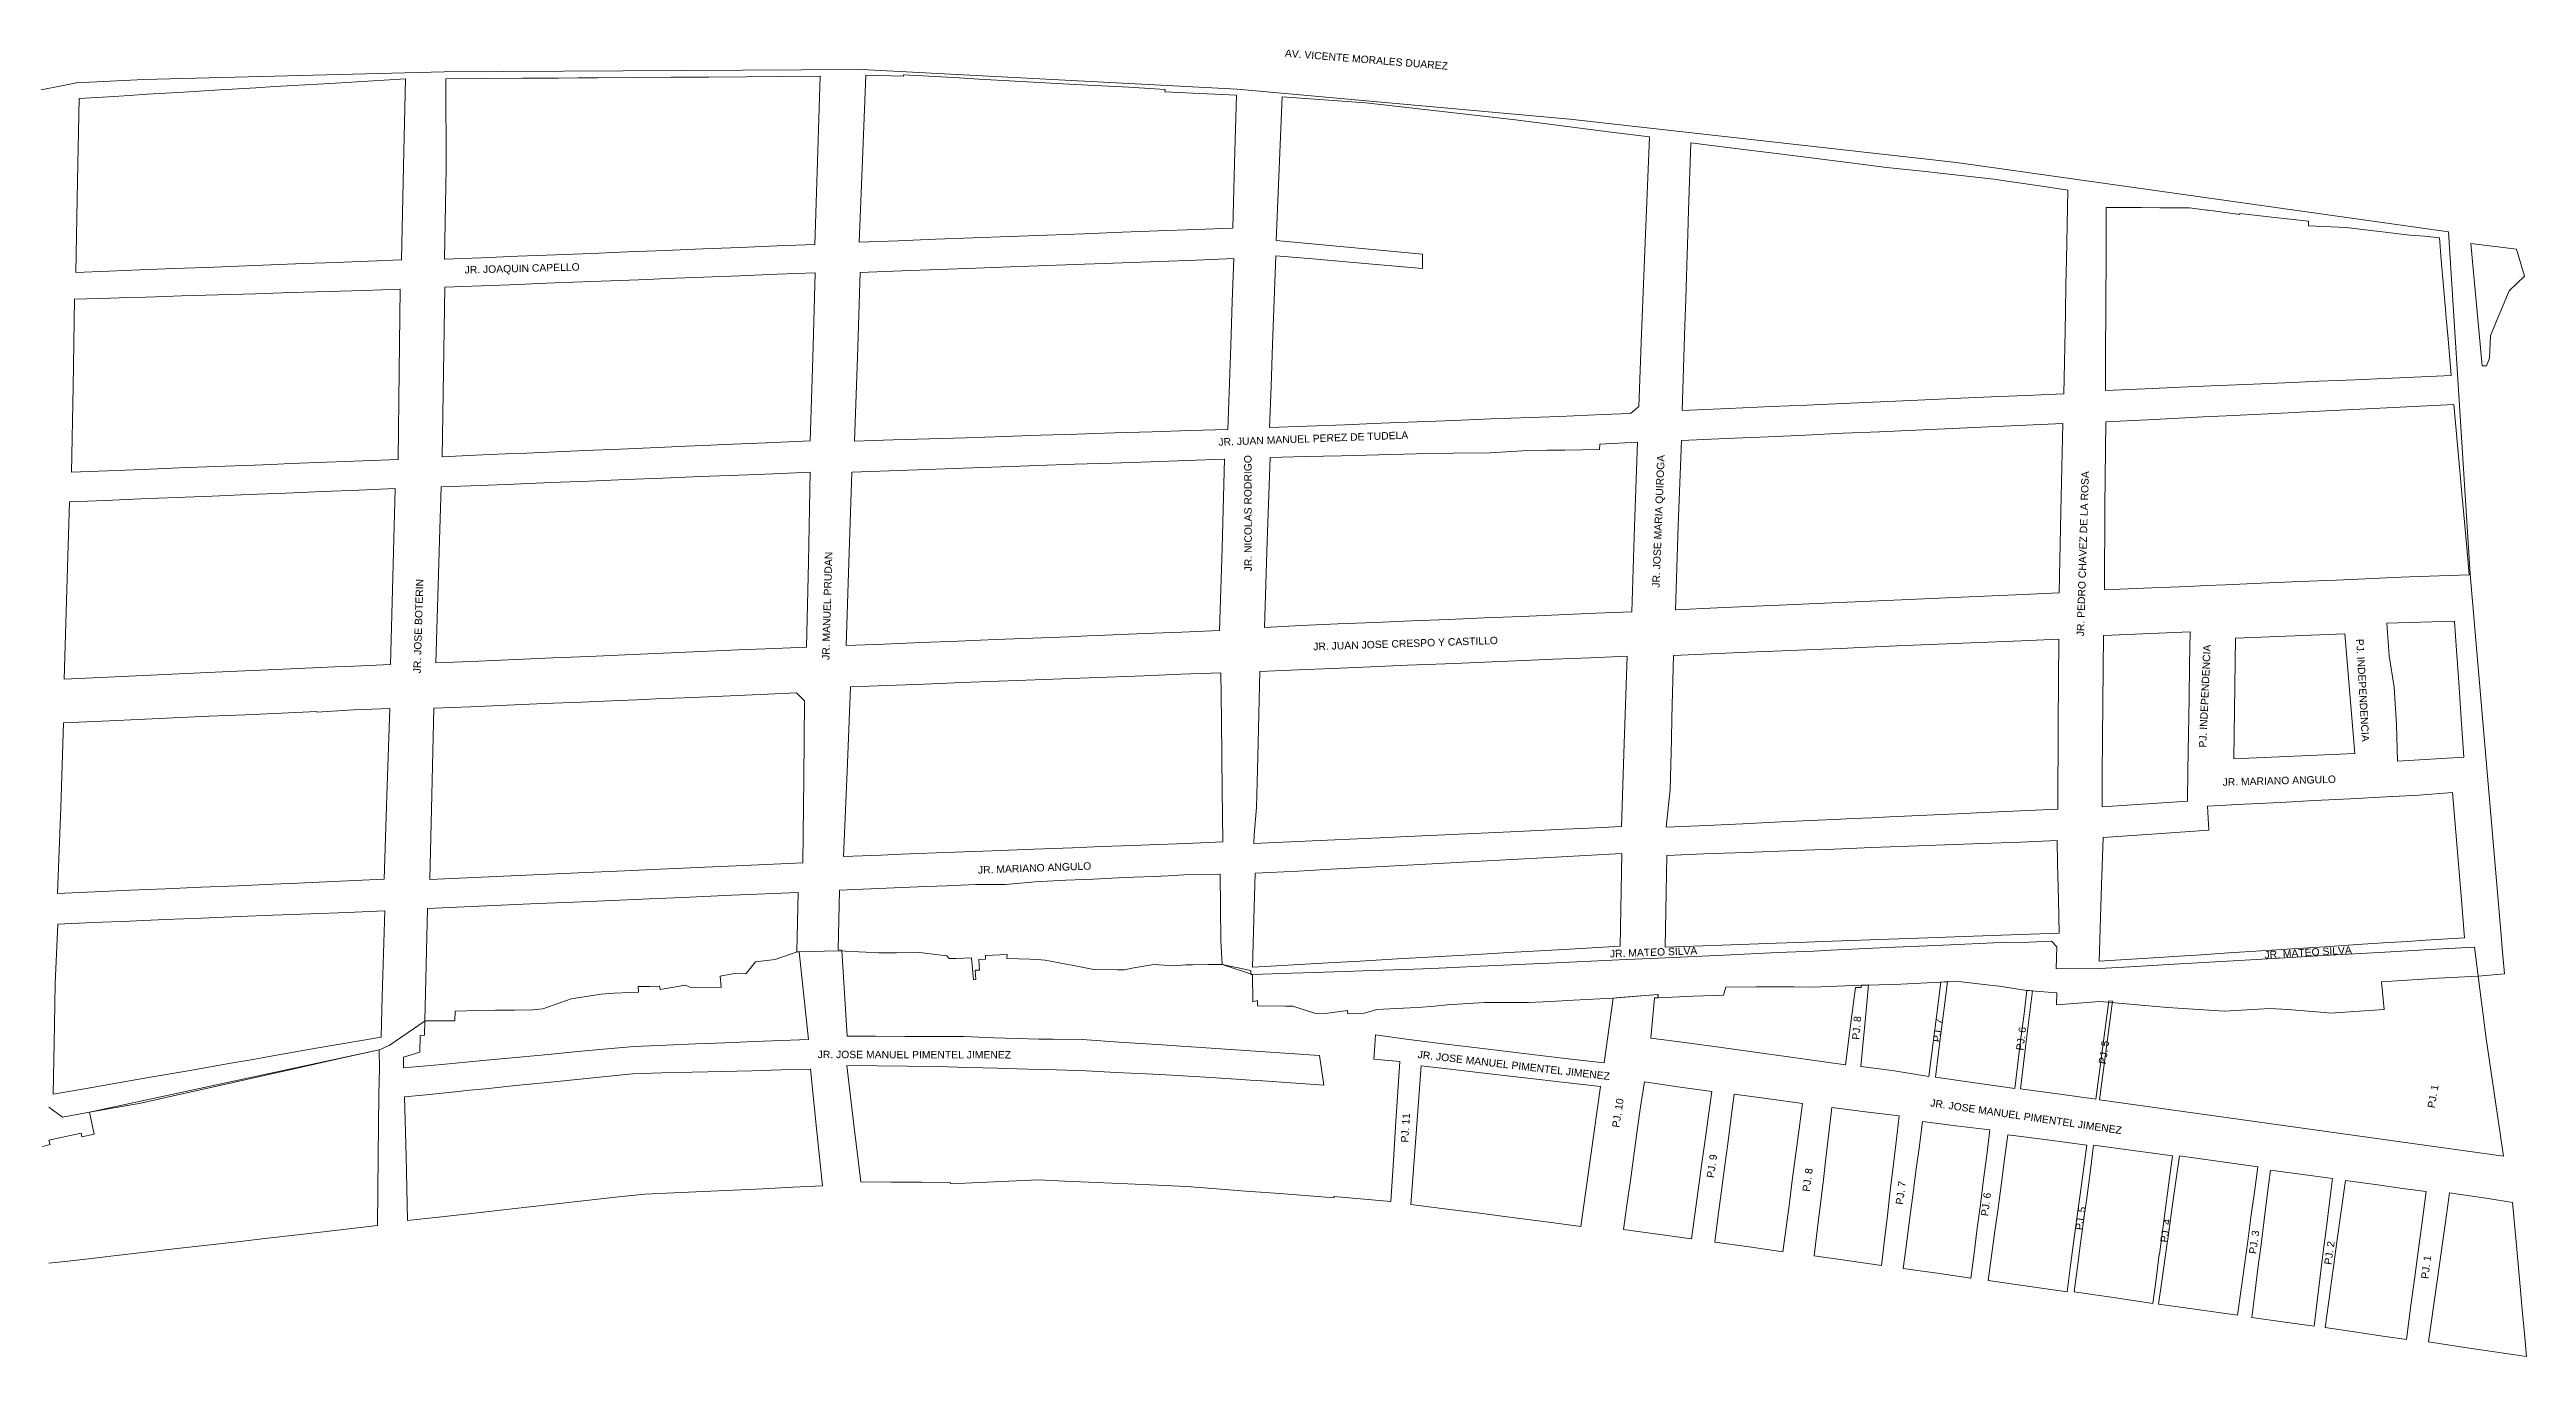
# Model space of a CAD drawing. Header units: inches. Extents: x 273229 to 275075, y 8668268 to 8668729.
# Drawn here: x 274405 to 275075, y 8668376 to 8668729 of the extents above; entities that cross this region are included whole.
import ezdxf
from ezdxf.enums import TextEntityAlignment as Align

# ---------------------------------------------------------------- set-up
doc = ezdxf.new("R2010")
doc.units = ezdxf.units.IN
doc.header["$MEASUREMENT"] = 0
doc.layers.add('HABILITACION_URBANA', color=4, linetype='Continuous', lineweight=9)
doc.layers.add('MANZANAS CATASTRALES', color=7, linetype='Continuous', lineweight=9, true_color=0xffffff)
doc.layers.add('VIAS', color=7, linetype='Continuous')
doc.styles.add('Arial', font='arial.ttf')

msp = doc.modelspace()

# ---------------------------------------------------------------- linework, layer by layer
at = {"layer": 'HABILITACION_URBANA', "color": 4}
msp.add_lwpolyline([(274398.9052, 8668717.1334), (274412.4575, 8668719.8477), (274430.7335, 8668720.773), (274511.8988, 8668722.8279), (274624.6002, 8668723.4147), (274726.1171, 8668718.1321), (274816.0506, 8668710.0513), (274920.5615, 8668698.2977), (275053.5219, 8668679.5644), (275059.3211, 8668587.0653), (275067.6783, 8668489.4822), (275068.0077, 8668485.9526), (275068.6384, 8668478.995), (275061.5046, 8668478.3985), (275050.7287, 8668477.854), (275035.3976, 8668476.8889), (275036.0617, 8668469.3906), (275021.499, 8668468.42), (275019.9791, 8668468.5886), (275010.049, 8668469.365), (275005.1864, 8668469.6941), (274992.9375, 8668468.9171), (274977.5471, 8668469.9106), (274959.284, 8668471.5409), (274947.5146, 8668470.6256), (274947.625, 8668473.8929), (274939.5515, 8668474.5481), (274932.0823, 8668475.6578), (274928.7678, 8668476.0559), (274920.328, 8668477.0691), (274918.0716, 8668476.9125), (274916.2492, 8668476.7856), (274905.507, 8668476.2208), (274896.7096, 8668475.9963), (274894.9649, 8668475.9514), (274881.6135, 8668475.4709), (274876.6123, 8668475.5293), (274868.564, 8668475.4989), (274866.3646, 8668475.4817), (274858.2385, 8668475.4307), (274857.588, 8668473.3034), (274849.4378, 8668473.0353), (274839.8956, 8668472.5183), (274839.869, 8668473.4521), (274827.7189, 8668472.4213), (274817.0299, 8668471.8976), (274810.7762, 8668471.5963), (274804.846, 8668471.3092), (274793.0001, 8668471.3131), (274785.7764, 8668470.8332), (274782.8651, 8668470.6332), (274779.5597, 8668470.253), (274774.9742, 8668469.9436), (274772.8859, 8668469.8381), (274763.8887, 8668469.3831), (274760.5474, 8668468.4016), (274756.0713, 8668468.2179), (274755.9839, 8668469.1631), (274749.9605, 8668468.3369), (274747.0722, 8668468.4312), (274741.1461, 8668470.3006), (274739.222, 8668470.31), (274731.6266, 8668470.3471), (274731.6286, 8668471.7971), (274730.3532, 8668471.4534), (274730.3319, 8668478.8089), (274722.0741, 8668481.5602), (274718.4083, 8668481.5315), (274714.0873, 8668481.4931), (274712.2319, 8668481.4767), (274709.1688, 8668481.2199), (274703.5854, 8668481.5433), (274698.2669, 8668480.6343), (274695.7246, 8668480.1289), (274693.824, 8668480.1492), (274687.4548, 8668480.2332), (274682.9269, 8668481.0996), (274679.9192, 8668481.6745), (274674.2605, 8668482.7022), (274672.1057, 8668482.8858), (274670.2542, 8668482.9554), (274663.9337, 8668483.2034), (274663.9559, 8668484.2356), (274658.1281, 8668483.9768), (274658.1672, 8668482.9815), (274656.3162, 8668482.8668), (274656.4864, 8668480.0409), (274655.3928, 8668480.0385), (274655.5255, 8668477.5361), (274654.8663, 8668477.4117), (274654.3532, 8668483.3457), (274650.1798, 8668483.2094), (274648.2917, 8668483.1437), (274647.6675, 8668483.896), (274641.7063, 8668484.6404), (274640.3215, 8668484.8175), (274634.0673, 8668484.7297), (274629.2917, 8668484.6658), (274625.7993, 8668484.8567), (274618.3216, 8668485.2679), (274607.2245, 8668484.9494), (274601.3014, 8668482.9278), (274596.0067, 8668482.2427), (274593.4892, 8668479.0884), (274589.7948, 8668479.0451), (274586.4538, 8668478.3593), (274586.6967, 8668475.3696), (274578.2387, 8668475.3998), (274577.1032, 8668475.9672), (274570.2079, 8668474.759), (274570.0834, 8668475.6968), (274567.3311, 8668475.6305), (274564.3002, 8668475.5637), (274564.3357, 8668474.0647), (274562.0708, 8668473.9706), (274557.7746, 8668473.8033), (274554.2403, 8668473.5431), (274546.1533, 8668472.2796), (274538.4988, 8668469.5792), (274535.7715, 8668469.2836), (274530.8729, 8668469.2463), (274525.6876, 8668469.2454), (274521.0554, 8668469.1021), (274514.8137, 8668468.9109), (274514.7568, 8668466.3508), (274506.6839, 8668466.3366), (274497.0033, 8668459.7062), (274494.2874, 8668458.4919), (274416.0161, 8668441.6164), (274417.2614, 8668435.7386), (274413.9192, 8668434.9931), (274413.7308, 8668435.9311), (274405.0435, 8668434.0551), (274405.3876, 8668432.8673), (274403.3233, 8668432.3676)], dxfattribs=at)
at = {"layer": 'MANZANAS CATASTRALES'}
for points in [[(274421.2432, 8668668.9476), (274412.3511, 8668668.6035), (274412.7887, 8668693.3106), (274413.1854, 8668715.6298), (274421.1109, 8668716.1049), (274426.8369, 8668716.449), (274431.6413, 8668716.7398), (274441.4795, 8668717.3297), (274451.2031, 8668717.9154), (274456.2, 8668718.2144), (274460.9799, 8668718.5011), (274466.1324, 8668718.8124), (274471.0392, 8668719.1073), (274481.0085, 8668719.7053), (274486.9434, 8668720.0617), (274501.4509, 8668720.9342), (274500.8986, 8668697.292), (274500.3094, 8668672.0114), (274491.3641, 8668671.6632), (274482.6973, 8668671.3273), (274473.9649, 8668670.9915), (274465.0073, 8668670.6433), (274456.2299, 8668670.3033), (274447.5713, 8668669.9675), (274438.6792, 8668669.6234), (274429.6847, 8668669.2752)], [(274613.4222, 8668721.6249), (274612.7143, 8668698.5414), (274612.7798, 8668698.5539), (274612.0245, 8668676.1665), (274601.8189, 8668675.7593), (274591.8755, 8668675.3612), (274581.7683, 8668674.9584), (274571.5791, 8668674.5554), (274561.5169, 8668674.1527), (274551.7127, 8668673.7633), (274541.9618, 8668673.374), (274536.8658, 8668673.1717), (274531.7698, 8668672.9694), (274521.9643, 8668672.5774), (274511.9717, 8668672.1791), (274512.4164, 8668696.7773), (274512.3425, 8668720.9273), (274522.4918, 8668720.9984), (274533.063, 8668721.071), (274542.643, 8668721.1361), (274548.0822, 8668721.1749), (274553.3002, 8668721.2089), (274563.3472, 8668721.2797), (274573.173, 8668721.3457), (274583.3878, 8668721.417), (274593.488, 8668721.488), (274603.453, 8668721.5544)], [(274641.236, 8668721.6978), (274646.1665, 8668721.4268), (274651.0683, 8668721.1558), (274656.3755, 8668720.863), (274666.1546, 8668720.3252), (274675.7986, 8668719.7921), (274685.9094, 8668719.2327), (274696.876, 8668718.6294), (274706.6715, 8668718.0875), (274706.6079, 8668717.4406), (274716.1005, 8668716.9735), (274725.9535, 8668716.4887), (274725.4522, 8668698.173), (274724.9738, 8668680.5658), (274714.954, 8668680.1909), (274704.8236, 8668679.8124), (274695.07, 8668679.4489), (274684.7348, 8668679.0629), (274674.8297, 8668678.6917), (274664.6583, 8668678.3092), (274654.786, 8668677.942), (274644.5941, 8668677.5555), (274634.5416, 8668677.1849), (274623.9688, 8668676.7874), (274624.8888, 8668698.9355), (274625.8402, 8668721.8782), (274635.9972, 8668721.6464), (274636.0065, 8668721.9863)], [(274836.4455, 8668676.6763), (274835.4545, 8668652.0252), (274834.6687, 8668632.3709), (274832.4416, 8668630.4598), (274824.8874, 8668630.1638), (274813.2333, 8668629.7074), (274805.4174, 8668629.4032), (274794.8161, 8668628.9887), (274784.8169, 8668628.5969), (274774.7891, 8668628.2052), (274765.0708, 8668627.8204), (274755.2085, 8668627.4408), (274734.907, 8668626.6459), (274735.3051, 8668637.8678), (274735.7032, 8668649.1102), (274736.553, 8668673.1145), (274746.5935, 8668672.2405), (274756.6176, 8668671.3706), (274766.8955, 8668670.4754), (274776.2276, 8668669.665), (274776.2393, 8668673.5644), (274736.7169, 8668677.2469), (274738.3032, 8668716.0561), (274760.9239, 8668714.4233), (274801.406, 8668709.804), (274827.1757, 8668706.5479), (274837.5875, 8668705.2345), (274836.7068, 8668683.2455)], [(274858.8997, 8668631.8133), (274846.373, 8668631.2605), (274847.128, 8668654.2963), (274847.3629, 8668661.5024), (274847.5588, 8668667.4795), (274847.7515, 8668673.2641), (274847.9364, 8668678.979), (274848.1502, 8668685.4723), (274848.745, 8668703.6085), (274858.6386, 8668702.3708), (274873.2986, 8668700.5378), (274882.6758, 8668699.3631), (274892.5735, 8668698.1254), (274901.5818, 8668697.0021), (274911.3107, 8668695.9397), (274920.9126, 8668694.8889), (274930.6292, 8668693.8305), (274934.8756, 8668693.196), (274944.1924, 8668691.812), (274950.5744, 8668690.8602), (274950.2209, 8668671.9797), (274950.094, 8668665.2984), (274949.9579, 8668657.9904), (274949.8606, 8668652.8002), (274949.5427, 8668635.8287), (274939.3707, 8668635.3775), (274929.8948, 8668634.9584), (274919.6409, 8668634.5027), (274910.1037, 8668634.0792), (274899.9808, 8668633.6323), (274889.7064, 8668633.1765), (274880.0913, 8668632.7526), (274870.5254, 8668632.329)], [(274988.6362, 8668685.4171), (274997.0776, 8668684.281), (274997.0777, 8668684.5145), (275005.7279, 8668683.5381), (275015.6356, 8668682.4223), (275015.6354, 8668681.1689), (275025.8627, 8668680.7862), (275031.0911, 8668680.1427), (275036.3519, 8668679.4952), (275043.0062, 8668678.713), (275046.9961, 8668678.4031), (275051.035, 8668677.9891), (275051.5152, 8668672.0083), (275052.7459, 8668657.6109), (275052.8687, 8668656.2162), (275053.357, 8668650.6878), (275054.2368, 8668640.7266), (275028.2607, 8668639.6127), (275018.3773, 8668639.1884), (275011.3734, 8668638.8866), (275000.7938, 8668638.4337), (274989.3868, 8668637.9442), (274981.0639, 8668637.5894), (274971.4755, 8668637.1774), (274960.7811, 8668636.7205), (274960.8362, 8668648.3654), (274960.8825, 8668657.303), (274960.9081, 8668663.7828), (274960.9377, 8668669.5417), (274960.9631, 8668675.5015), (274961.0139, 8668686.1552), (274970.4916, 8668686.1125), (274975.4927, 8668686.0871), (274978.9496, 8668686.0742), (274983.4919, 8668686.0488), (274988.2061, 8668685.4705)], [(275071.8959, 8668674.8686), (275074.0276, 8668667.5737), (275069.8976, 8668663.6018), (275064.8552, 8668651.5725), (275064.5361, 8668645.4301), (275063.7885, 8668643.3672), (275062.5778, 8668643.3259), (275059.5379, 8668676.4599)], [(274520.2933, 8668619.1896), (274511.3047, 8668618.8027), (274511.6702, 8668641.7096), (274512.0359, 8668664.5755), (274521.9297, 8668664.9626), (274532.1143, 8668665.3634), (274537.3315, 8668665.5684), (274541.8811, 8668665.7457), (274551.7792, 8668666.1328), (274561.8163, 8668666.5287), (274566.9025, 8668666.7291), (274571.8452, 8668666.9205), (274581.907, 8668667.3166), (274591.7476, 8668667.7075), (274601.838, 8668668.0996), (274612.1332, 8668668.5049), (274611.4566, 8668645.5556), (274610.79, 8668623.0856), (274599.0535, 8668622.5792), (274598.8693, 8668622.5701), (274587.6733, 8668622.0949), (274581.8624, 8668621.8379), (274577.1573, 8668621.6353), (274569.5609, 8668621.3083), (274559.3889, 8668620.8707), (274549.9456, 8668620.4653), (274540.1134, 8668620.0416), (274534.1141, 8668619.7837), (274528.4343, 8668619.5396)], [(274633.186, 8668623.3245), (274622.7408, 8668623.009), (274623.5272, 8668645.5953), (274624.2969, 8668668.5977), (274635.5727, 8668669.0155), (274645.4888, 8668669.38), (274655.5236, 8668669.7528), (274664.8785, 8668670.0968), (274674.7987, 8668670.4655), (274684.8622, 8668670.83), (274690.2195, 8668671.0348), (274695.0813, 8668671.2068), (274705.1612, 8668671.5837), (274715.1469, 8668671.9523), (274725.2308, 8668672.3251), (274724.8338, 8668660.7497), (274724.4286, 8668648.8877), (274723.651, 8668626.1671), (274713.3704, 8668625.8435), (274703.1513, 8668625.524), (274692.9895, 8668625.2045), (274687.71, 8668625.0366), (274682.8646, 8668624.885), (274673.0755, 8668624.5778), (274663.1185, 8668624.2665), (274652.8666, 8668623.943), (274643.0161, 8668623.6317)], [(274420.9088, 8668614.9883), (274411.1661, 8668614.6058), (274411.5559, 8668637.6534), (274411.9571, 8668661.3701), (274421.6525, 8668661.6634), (274426.3885, 8668661.8067), (274431.1263, 8668661.9501), (274436.4239, 8668662.1104), (274440.8379, 8668662.2477), (274450.694, 8668662.5452), (274460.9145, 8668662.8589), (274470.4839, 8668663.1494), (274480.5325, 8668663.4571), (274490.02, 8668663.7425), (274499.9948, 8668664.0496), (274499.7222, 8668642.017), (274499.4292, 8668618.0673), (274489.9426, 8668617.6958), (274480.0382, 8668617.3077), (274470.396, 8668616.9304), (274465.0652, 8668616.718), (274460.6433, 8668616.548), (274450.0388, 8668616.1318), (274440.2738, 8668615.7451), (274430.4513, 8668615.3619), (274425.655, 8668615.1736)], [(274855.8904, 8668577.9379), (274844.5866, 8668577.4373), (274845.2969, 8668600.1713), (274846.1829, 8668623.1554), (274858.273, 8668623.6981), (274869.6587, 8668624.2069), (274879.7502, 8668624.6606), (274889.8908, 8668625.1184), (274899.6956, 8668625.5593), (274909.5168, 8668626.0002), (274919.3379, 8668626.4411), (274929.1468, 8668626.8821), (274939.2342, 8668627.3357), (274949.2274, 8668627.7851), (274948.7399, 8668603.9988), (274948.2906, 8668582.0352), (274938.5227, 8668581.5985), (274928.1117, 8668581.1403), (274917.6967, 8668580.6779), (274907.6994, 8668580.2326), (274897.3089, 8668579.7745), (274886.8529, 8668579.3121), (274876.8106, 8668578.8667), (274866.1129, 8668578.3917)], [(274973.361, 8668583.3316), (274960.5524, 8668582.7917), (274960.6505, 8668605.4132), (274960.8629, 8668628.2444), (274972.1879, 8668628.8015), (274982.4275, 8668629.3094), (274987.2238, 8668629.5428), (274993.3675, 8668629.846), (275004.6885, 8668630.403), (275010.181, 8668630.6733), (275015.0428, 8668630.915), (275054.924, 8668632.877), (275056.4645, 8668615.9277), (275057.0176, 8668609.8533), (275057.8943, 8668600.2031), (275058.4385, 8668594.2278), (275059.1063, 8668586.9082), (275042.9678, 8668586.2995), (275038.4219, 8668586.1057), (275033.0568, 8668585.8772), (275023.1157, 8668585.4561), (275013.3246, 8668585.039), (275002.884, 8668584.5948), (274993.2427, 8668584.1844), (274988.0974, 8668583.9658), (274983.2518, 8668583.7586)], [(274834.2973, 8668622.7632), (274833.532, 8668599.8993), (274832.7625, 8668576.8633), (274823.0308, 8668576.466), (274813.1107, 8668576.0605), (274803.0636, 8668575.6509), (274792.8567, 8668575.2331), (274783.2397, 8668574.8399), (274773.299, 8668574.4344), (274763.3257, 8668574.0288), (274753.3195, 8668573.6192), (274743.4731, 8668573.2178), (274733.5079, 8668572.6485), (274734.2855, 8668595.9753), (274735.0304, 8668618.5894), (274744.6147, 8668618.8228), (274754.2972, 8668619.0563), (274764.4672, 8668619.3062), (274774.5191, 8668619.5356), (274784.5162, 8668619.7752), (274794.5185, 8668619.8878), (274804.6598, 8668620.4776), (274809.9516, 8668620.5432), (274814.7274, 8668620.6046), (274824.0864, 8668620.7234), (274824.1109, 8668622.2266)], [(274521.1449, 8668563.5497), (274514.4581, 8668563.2841), (274514.4575, 8668563.2641), (274509.5625, 8668563.0733), (274510.3108, 8668587.0116), (274510.6955, 8668599.2096), (274511.0515, 8668610.6211), (274521.5779, 8668611.0388), (274530.6584, 8668611.4034), (274540.73, 8668611.8048), (274550.9574, 8668612.2103), (274560.9758, 8668612.6117), (274570.9082, 8668613.009), (274581.0782, 8668613.4145), (274591.453, 8668613.8282), (274600.8366, 8668614.201), (274610.7813, 8668614.5983), (274610.2699, 8668590.2516), (274609.7872, 8668567.3467), (274601.1245, 8668566.974), (274591.3436, 8668566.5562), (274581.3416, 8668566.1261), (274570.9996, 8668565.6837), (274560.7968, 8668565.2507), (274550.9422, 8668564.8235), (274541.2146, 8668564.4099), (274531.3518, 8668563.988)], [(274630.6713, 8668568.1401), (274620.4669, 8668567.7282), (274621.2111, 8668590.225), (274622.0198, 8668614.6425), (274632.1175, 8668615.0015), (274642.2807, 8668615.3521), (274652.067, 8668615.6919), (274665.1018, 8668616.1422), (274672.1845, 8668616.3898), (274682.2985, 8668616.7406), (274692.3061, 8668617.0876), (274702.7192, 8668617.4496), (274712.5628, 8668617.7891), (274722.7547, 8668618.1437), (274722.4583, 8668607.958), (274722.0538, 8668594.0739), (274721.4047, 8668571.7898), (274711.2003, 8668571.3779), (274701.0779, 8668570.9739), (274690.599, 8668570.5508), (274685.6668, 8668570.3524), (274680.6691, 8668570.1502), (274670.9194, 8668569.7611), (274660.8502, 8668569.3528), (274650.7769, 8668568.9486), (274640.7979, 8668568.5482)], [(274418.9853, 8668559.1485), (274409.1594, 8668558.7062), (274409.8919, 8668582.8931), (274410.6122, 8668606.5967), (274420.2947, 8668606.9941), (274429.8585, 8668607.3832), (274439.4592, 8668607.7723), (274449.1418, 8668608.1655), (274458.9636, 8668608.5669), (274469.0517, 8668608.9765), (274479.021, 8668609.382), (274488.8142, 8668609.7835), (274498.5787, 8668610.1808), (274497.9485, 8668586.2396), (274497.3265, 8668562.667), (274487.5948, 8668562.2288), (274482.2163, 8668561.9886), (274478.4201, 8668561.8191), (274468.3075, 8668561.3645), (274458.0802, 8668560.9057), (274447.8897, 8668560.447), (274438.3628, 8668560.0169), (274428.6638, 8668559.5827)], [(275057.6651, 8668537.5743), (275039.6973, 8668536.5033), (275039.449, 8668546.3237), (275038.8284, 8668556.5422), (275037.4745, 8668564.9558), (275036.8624, 8668573.7817), (275055.1054, 8668574.3185), (275055.6558, 8668566.4261), (275056.2534, 8668557.8418), (275056.9407, 8668547.9516)], [(274853.0653, 8668519.1534), (274842.0687, 8668518.6418), (274843.2004, 8668528.8917), (274843.5083, 8668542.2656), (274843.647, 8668548.1927), (274844.0398, 8668565.0894), (274854.0413, 8668565.5094), (274864.1042, 8668565.9336), (274871.1773, 8668566.2347), (274884.4511, 8668566.7946), (274889.3904, 8668567.0025), (274894.4526, 8668567.2147), (274904.4212, 8668567.6387), (274924.4774, 8668568.4829), (274938.1362, 8668569.0598), (274948.1459, 8668569.484), (274948.032, 8668546.7304), (274948.0321, 8668546.6854), (274947.9188, 8668523.5427), (274937.8273, 8668523.0775), (274927.7072, 8668522.6082), (274922.6082, 8668522.3714), (274912.5535, 8668521.9062), (274902.4293, 8668521.4369), (274897.6538, 8668521.2169), (274892.5507, 8668520.9802), (274887.4927, 8668520.7475), (274883.0449, 8668520.5404), (274873.023, 8668520.0753), (274862.8292, 8668519.6058)], [(274982.9654, 8668525.7241), (274959.8584, 8668524.1715), (274959.9229, 8668532.7983), (274959.9993, 8668542.695), (274960.0743, 8668552.178), (274960.1465, 8668561.4889), (274960.2127, 8668570.4722), (274983.6386, 8668571.5067), (274983.5069, 8668562.5148), (274983.3714, 8668553.4943), (274983.2282, 8668543.7897), (274983.0883, 8668534.1956)], [(274995.4475, 8668537.1585), (274995.9023, 8668569.7854), (275025.4599, 8668570.9354), (275028.2178, 8668538.5526)], [(274629.9305, 8668511.1275), (274619.7833, 8668510.7334), (274620.714, 8668533.6795), (274621.6445, 8668556.5765), (274631.5869, 8668556.9592), (274641.6235, 8668557.3416), (274651.8485, 8668557.7353), (274661.6844, 8668558.1104), (274671.5981, 8668558.4932), (274681.1963, 8668558.8611), (274691.0076, 8668559.2362), (274700.8885, 8668559.6151), (274710.9702, 8668560.0013), (274721.7687, 8668560.4131), (274721.9108, 8668547.8089), (274722.0297, 8668537.4126), (274722.1238, 8668528.8678), (274722.2836, 8668514.6825), (274712.4027, 8668514.2995), (274702.3415, 8668513.9132), (274697.909, 8668513.7441), (274692.2598, 8668513.527), (274689.4127, 8668513.4206), (274681.6292, 8668513.1145), (274671.2075, 8668512.7133), (274659.8969, 8668512.2792), (274649.8931, 8668511.8927), (274639.922, 8668511.5101), (274635.4117, 8668511.3372)], [(274742.5263, 8668514.8083), (274730.6554, 8668514.2666), (274730.742, 8668516.6258), (274731.3831, 8668524.0014), (274731.7171, 8668537.6856), (274732.2539, 8668560.7451), (274742.6705, 8668561.1831), (274751.8665, 8668561.5663), (274762.3036, 8668562.0002), (274772.1754, 8668562.4147), (274784.8859, 8668562.9424), (274794.9502, 8668563.3648), (274801.4304, 8668563.6345), (274811.5931, 8668564.0567), (274821.5386, 8668564.4752), (274831.5538, 8668564.8935), (274830.7662, 8668541.2979), (274830.0135, 8668518.8328), (274819.3551, 8668518.342), (274814.2963, 8668518.1103), (274809.2047, 8668517.8747), (274800.0537, 8668517.4546), (274790.1162, 8668516.9992), (274780.2689, 8668516.5437), (274774.0631, 8668516.2611), (274764.6787, 8668515.8292), (274752.5825, 8668515.2716)], [(274518.0071, 8668504.9656), (274507.9887, 8668504.5151), (274508.5042, 8668527.3708), (274509.0319, 8668550.8041), (274518.9726, 8668551.226), (274528.8886, 8668551.6438), (274538.8948, 8668552.0657), (274549.0429, 8668552.495), (274559.034, 8668552.9176), (274564.0023, 8668553.1265), (274569.1262, 8668553.3436), (274579.0177, 8668553.7614), (274589.1754, 8668554.1874), (274599.2184, 8668554.6134), (274607.1111, 8668554.9452), (274609.2328, 8668552.7866), (274609.0162, 8668531.8355), (274608.7752, 8668509.0412), (274598.8468, 8668508.5947), (274588.6605, 8668508.14), (274582.316, 8668507.8533), (274568.3492, 8668507.2266), (274558.597, 8668506.7884), (274548.1075, 8668506.3173), (274538.0727, 8668505.8667), (274527.8494, 8668505.408)], [(274497.1382, 8668550.7774), (274496.3933, 8668527.2745), (274495.6731, 8668504.5908), (274485.7079, 8668504.1566), (274472.3063, 8668503.575), (274465.7693, 8668503.2882), (274455.9843, 8668502.8377), (274446.228, 8668502.4404), (274436.5209, 8668502.0185), (274427.0472, 8668501.6048), (274417.3564, 8668501.1829), (274407.3748, 8668500.7487), (274408.2343, 8668523.9813), (274409.013, 8668546.9081), (274419.4031, 8668547.3613), (274429.1799, 8668547.7914), (274438.6577, 8668548.2092), (274448.2911, 8668548.6311), (274458.2113, 8668549.0653), (274467.8611, 8668549.4913), (274477.4904, 8668549.9131), (274477.4863, 8668549.778), (274487.3737, 8668550.3473)], [(274967.9314, 8668482.9822), (274959.0579, 8668482.4101), (274959.7575, 8668502.9586), (274960.1789, 8668515.8817), (274974.5423, 8668516.9078), (274988.7574, 8668517.9033), (274988.3263, 8668524.3273), (274998.228, 8668524.8503), (275008.1298, 8668525.3732), (275017.1429, 8668525.8476), (275027.0282, 8668526.3704), (275036.6229, 8668526.8758), (275045.4968, 8668527.3414), (275054.5662, 8668528.0822), (275056.2918, 8668507.7127), (275057.0603, 8668497.8927), (275057.7747, 8668488.7706), (275047.2957, 8668488.1079), (275042.5056, 8668487.799), (275037.2664, 8668487.4625), (275030.2811, 8668487.0089), (275020.0339, 8668486.3487), (275011.2464, 8668485.781), (275002.8971, 8668485.2397), (274994.1055, 8668484.672), (274985.4286, 8668484.113), (274980.5762, 8668483.7987), (274976.5838, 8668483.5411)], [(274857.1863, 8668486.775), (274841.8105, 8668486.2221), (274842.0232, 8668496.1017), (274842.3014, 8668511.0521), (274852.242, 8668511.4289), (274863.4523, 8668511.8508), (274872.5861, 8668512.1949), (274879.6022, 8668512.457), (274887.4827, 8668512.7561), (274897.6281, 8668513.137), (274907.5523, 8668513.5097), (274917.411, 8668513.8825), (274927.4335, 8668514.2593), (274937.8411, 8668514.6525), (274947.7203, 8668515.0253), (274947.7901, 8668508.7747), (274948.0606, 8668499.0918), (274948.3189, 8668490.0396), (274932.6892, 8668489.4825), (274917.5632, 8668488.9378), (274910.289, 8668488.6797), (274902.3225, 8668488.393), (274887.0655, 8668487.8441), (274879.9115, 8668487.5887), (274871.9191, 8668487.3034)], [(274736.7408, 8668481.212), (274730.2561, 8668480.8448), (274730.6203, 8668493.6938), (274730.9714, 8668506.1945), (274742.6516, 8668506.8227), (274751.5928, 8668507.3068), (274760.2802, 8668507.7762), (274770.5111, 8668508.3254), (274780.4431, 8668508.8637), (274790.3874, 8668509.398), (274800.3889, 8668509.941), (274810.5543, 8668510.4896), (274820.2775, 8668511.0137), (274830.1235, 8668511.543), (274829.8244, 8668496.5236), (274829.6225, 8668486.4902), (274814.4629, 8668485.6291), (274799.5448, 8668484.7826), (274789.2979, 8668484.2005), (274779.2884, 8668483.6287), (274769.4958, 8668483.0753), (274759.3676, 8668482.4984), (274750.7459, 8668482.0091), (274742.8611, 8668481.5594)], [(274511.1813, 8668454.5494), (274500.8964, 8668453.5853), (274500.8282, 8668456.5218), (274505.2636, 8668457.8843), (274505.358, 8668462.386), (274506.5046, 8668462.4904), (274506.5879, 8668466.3326), (274507.3465, 8668496.7303), (274517.2379, 8668497.1559), (274527.2286, 8668497.5887), (274537.1848, 8668498.0158), (274546.8953, 8668498.4343), (274557.2694, 8668498.8785), (274567.3116, 8668499.3098), (274576.3013, 8668499.6983), (274589.6323, 8668500.2706), (274607.5135, 8668501.0434), (274607.1285, 8668484.9454), (274607.8084, 8668484.9343), (274610.2957, 8668461.3169), (274595.7483, 8668460.7343), (274587.8233, 8668460.4214), (274579.83, 8668460.0945), (274571.8367, 8668459.7676), (274563.1938, 8668459.4184), (274555.9047, 8668458.7468), (274547.9895, 8668458.0038), (274539.9348, 8668457.2484), (274532.2286, 8668456.526), (274522.3323, 8668455.5954)], [(274729.8199, 8668479.9269), (274729.851, 8668478.8293), (274730.3532, 8668478.8459), (274740.8672, 8668479.1926), (274746.9284, 8668479.3907), (274755.0387, 8668479.6558), (274762.7843, 8668479.9099), (274773.8778, 8668480.3006), (274778.7559, 8668480.4955), (274784.5495, 8668480.7619), (274791.7818, 8668481.0916), (274810.3301, 8668481.9358), (274829.4042, 8668482.8045), (274839.9295, 8668483.2869), (274857.7323, 8668484.0969), (274872.2672, 8668484.7606), (274881.9572, 8668485.2004), (274886.4526, 8668485.4053), (274901.8365, 8668486.1073), (274916.9483, 8668486.7979), (274932.5437, 8668487.5087), (274940.1666, 8668487.5715), (274946.2104, 8668487.8454), (274947.6862, 8668486.3513), (274947.436, 8668480.3564), (274959.2933, 8668480.5031), (274967.3801, 8668480.9662), (274974.9477, 8668481.3995), (274979.3604, 8668481.6522), (274992.1296, 8668482.3872), (275004.6941, 8668483.1076), (275009.3013, 8668483.3719), (275019.6912, 8668483.9686), (275034.7169, 8668484.8297), (275050.068, 8668485.7114), (275060.5545, 8668486.2352), (275061.5259, 8668478.4355), (275063.6209, 8668461.5759), (275068.3911, 8668429.7441), (275047.639, 8668432.6344), (274959.1404, 8668444.9902), (274962.6598, 8668471.61), (274961.6723, 8668471.7593), (274959.9488, 8668458.7301), (274958.1488, 8668445.1313), (274949.1433, 8668446.3891), (274937.8024, 8668447.9693), (274939.4878, 8668461.4941), (274941.1044, 8668474.4608), (274939.5728, 8668474.5851), (274938.7764, 8668468.1813), (274937.9557, 8668461.6012), (274937.1029, 8668454.7753), (274936.2702, 8668448.0847), (274925.466, 8668449.6128), (274914.8789, 8668451.0923), (274915.7076, 8668457.7461), (274916.516, 8668464.2729), (274917.3648, 8668471.0865), (274918.0929, 8668476.9495), (274916.2705, 8668476.8226), (274915.0194, 8668466.8009), (274914.3195, 8668461.1714), (274913.0926, 8668451.3136), (274903.1649, 8668452.8601), (274894.7208, 8668453.9471), (274895.3324, 8668460.6168), (274895.9278, 8668467.1718), (274896.7309, 8668476.0333), (274894.8224, 8668475.9839), (274894.7623, 8668475.3612), (274893.2182, 8668475.3577), (274891.7209, 8668463.7299), (274890.5255, 8668454.4743), (274875.1735, 8668456.5739), (274866.0532, 8668457.86), (274857.0518, 8668459.0932), (274847.7676, 8668460.3872), (274837.9102, 8668461.6226), (274838.9504, 8668472.5081), (274839.8268, 8668472.551), (274839.9169, 8668472.5553), (274839.8903, 8668473.4891), (274829.4314, 8668472.6014), (274827.7402, 8668472.4583), (274825.3101, 8668454.9547), (274814.7768, 8668456.1803), (274802.9366, 8668457.5874), (274791.039, 8668459.0025), (274781.1121, 8668460.1804), (274771.7871, 8668461.4047), (274763.5151, 8668462.5043), (274763.329, 8668459.6694), (274763.1203, 8668455.9908), (274770.0888, 8668455.3387), (274769.6617, 8668448.5998), (274769.0606, 8668439.1367), (274768.3923, 8668428.6084), (274767.6884, 8668417.5025), (274752.3013, 8668418.8524), (274752.3308, 8668418.5043), (274744.535, 8668419.0931), (274736.3747, 8668419.7096), (274728.5052, 8668420.3064), (274720.5456, 8668420.907), (274712.5122, 8668421.5157), (274704.59, 8668421.8789), (274696.6186, 8668422.246), (274688.1761, 8668422.6367), (274679.5698, 8668423.0352), (274672.4505, 8668423.3633), (274664.4808, 8668422.9972), (274660.4427, 8668422.8162), (274656.5192, 8668422.6353), (274648.6478, 8668422.2777), (274648.6143, 8668422.6176), (274640.8483, 8668422.6903), (274632.6401, 8668422.7661), (274624.4359, 8668422.8419), (274622.5907, 8668438.1896), (274620.6579, 8668454.2581), (274637.1032, 8668454.0779), (274645.1026, 8668453.9893), (274653.3399, 8668453.7498), (274661.4052, 8668453.518), (274669.4541, 8668453.2862), (274673.4683, 8668453.1723), (274677.294, 8668453.0621), (274685.3184, 8668452.8303), (274693.4783, 8668452.4062), (274701.589, 8668451.982), (274706.8406, 8668451.7112), (274717.6221, 8668451.1455), (274725.8479, 8668450.5864), (274729.6945, 8668450.3247), (274733.1151, 8668450.0948), (274749.5748, 8668448.9726), (274749.396, 8668450.1641), (274748.3688, 8668456.9694), (274740.4094, 8668457.5045), (274732.3557, 8668458.0435), (274728.464, 8668458.3051), (274724.3839, 8668458.5786), (274720.3653, 8668458.8481), (274716.4818, 8668459.1056), (274710.9065, 8668459.4781), (274705.8965, 8668459.8151), (274700.1123, 8668460.2035), (274695.4873, 8668460.5126), (274684.2753, 8668461.2657), (274676.3209, 8668461.3324), (274672.528, 8668461.3642), (274660.4913, 8668461.7766), (274656.378, 8668461.9367), (274652.3311, 8668462.0943), (274644.3311, 8668462.1117), (274636.4312, 8668462.1288), (274628.4312, 8668462.1462), (274620.7312, 8668462.1629), (274619.3417, 8668485.4262), (274618.3466, 8668485.4984), (274618.6541, 8668501.5995), (274629.2445, 8668502.0496), (274639.8849, 8668502.5019), (274647.578, 8668502.8289), (274655.571, 8668503.1422), (274663.5708, 8668503.197), (274663.5729, 8668503.147), (274671.5841, 8668503.9361), (274679.8278, 8668504.3254), (274687.3265, 8668504.6576), (274695.6034, 8668505.0285), (274703.524, 8668505.3821), (274707.52, 8668505.5607), (274711.7272, 8668505.7487), (274721.5117, 8668505.9713), (274721.7695, 8668488.0354), (274722.0954, 8668481.5972)], [(274414.1559, 8668447.8906), (274406.1977, 8668446.502), (274406.5555, 8668465.2769), (274406.7669, 8668476.3751), (274407.4283, 8668492.4616), (274417.0178, 8668492.9016), (274426.8314, 8668493.2949), (274436.4567, 8668493.6799), (274446.3563, 8668494.0772), (274456.4567, 8668494.4827), (274465.5904, 8668494.8473), (274475.8628, 8668495.2569), (274485.6068, 8668495.646), (274495.7973, 8668496.0597), (274495.1343, 8668472.9746), (274494.8193, 8668461.9481), (274477.3055, 8668458.8966), (274465.5709, 8668456.8936), (274459.6729, 8668455.8245), (274454.2173, 8668454.8702), (274442.6629, 8668452.859), (274431.9646, 8668450.9953), (274422.7736, 8668449.3938)], [(274510.3572, 8668413.2588), (274501.9516, 8668412.3366), (274501.5517, 8668429.7306), (274501.1775, 8668445.7769), (274506.9968, 8668446.3687), (274514.7954, 8668447.1589), (274518.7624, 8668447.5639), (274522.9834, 8668447.9922), (274531.1018, 8668448.8176), (274538.9005, 8668449.6119), (274546.777, 8668450.4141), (274554.6987, 8668451.22), (274562.7678, 8668452.0375), (274570.6453, 8668452.2416), (274578.83, 8668452.4482), (274583.1067, 8668452.5566), (274586.9123, 8668452.6553), (274594.9905, 8668452.8583), (274602.8025, 8668453.0586), (274610.8725, 8668453.2617), (274612.4919, 8668437.2129), (274614.0649, 8668421.6887), (274606.0719, 8668421.3296), (274597.9273, 8668420.9589), (274590.0039, 8668420.6035), (274581.8675, 8668420.237), (274573.9278, 8668419.8776), (274566.0618, 8668419.5219), (274558.1233, 8668418.63), (274550.2135, 8668417.7379), (274534.1767, 8668415.9386), (274518.4514, 8668414.1703)], [(274821.7265, 8668430.0169), (274819.0074, 8668410.7862), (274810.3979, 8668411.9003), (274801.1289, 8668413.1004), (274791.6961, 8668414.3169), (274782.1323, 8668415.5539), (274773.1091, 8668416.7213), (274774.5217, 8668435.9029), (274775.8401, 8668454.1998), (274785.2483, 8668453.1062), (274795.1603, 8668451.9552), (274804.6627, 8668450.8493), (274814.0094, 8668449.7638), (274824.3433, 8668448.5637)], [(274849.8063, 8668413.9845), (274848.8931, 8668407.3654), (274839.7347, 8668408.6474), (274830.5723, 8668409.9254), (274831.4855, 8668416.5445), (274832.3987, 8668423.1596), (274833.3324, 8668429.9344), (274834.2702, 8668436.7133), (274835.1547, 8668443.1277), (274836.2153, 8668449.8042), (274845.2385, 8668448.5303), (274854.3969, 8668447.2401), (274853.4837, 8668440.7725), (274852.591, 8668434.1533), (274851.6327, 8668427.2188), (274850.7195, 8668420.5996)], [(274874.4954, 8668410.4818), (274873.6395, 8668403.9282), (274864.4812, 8668405.2062), (274855.2204, 8668406.5005), (274856.0763, 8668413.0746), (274856.9485, 8668419.7183), (274857.8413, 8668426.5546), (274858.6971, 8668433.1041), (274859.5571, 8668439.7028), (274860.4498, 8668446.539), (274869.7925, 8668445.2611), (274878.8771, 8668444.0159), (274877.9762, 8668437.1059), (274877.1121, 8668430.5113), (274876.2522, 8668423.9208), (274875.3635, 8668417.1256)], [(274901.0788, 8668407.1746), (274900.2559, 8668400.2127), (274890.996, 8668401.5168), (274882.0852, 8668402.7737), (274882.9057, 8668409.6413), (274883.6976, 8668416.2668), (274884.4645, 8668422.6747), (274885.2459, 8668429.1935), (274886.0556, 8668435.9709), (274886.887, 8668442.9206), (274895.9599, 8668441.769), (274905.0368, 8668440.6173), (274904.2137, 8668433.6636), (274903.4121, 8668426.8905), (274902.6501, 8668420.4335), (274901.8521, 8668413.6891)], [(274925.2746, 8668403.5101), (274924.4157, 8668396.8193), (274915.2729, 8668398.0996), (274906.1177, 8668399.384), (274906.9774, 8668405.9478), (274907.8413, 8668412.5076), (274908.7167, 8668419.1616), (274909.5766, 8668425.7049), (274910.5124, 8668432.515), (274911.3432, 8668439.1114), (274920.3948, 8668437.9902), (274929.5735, 8668436.8575), (274928.6951, 8668430.0355), (274927.8563, 8668423.4063), (274926.9771, 8668416.7113), (274926.157, 8668410.3362)], [(274951.2785, 8668399.5972), (274950.398, 8668393.0682), (274939.757, 8668394.596), (274929.1159, 8668396.1279), (274930.0168, 8668402.8167), (274930.9095, 8668409.4358), (274931.7531, 8668415.6864), (274932.6786, 8668422.5267), (274933.5427, 8668428.9288), (274934.4354, 8668435.5438), (274945.0928, 8668434.1389), (274955.7503, 8668432.7381), (274954.8535, 8668426.0943), (274953.9484, 8668419.3892), (274953.0803, 8668412.9502), (274952.1876, 8668406.3475)], [(274974.448, 8668396.519), (274973.5676, 8668389.8999), (274962.9388, 8668391.5137), (274952.31, 8668393.1275), (274953.2191, 8668399.8491), (274954.0832, 8668406.2635), (274954.9718, 8668412.8498), (274954.9759, 8668412.899), (274955.8031, 8668419.0184), (274955.8113, 8668419.0758), (274956.7409, 8668425.9899), (274957.5763, 8668432.6991), (274968.2296, 8668431.2573), (274978.883, 8668429.8114), (274977.9943, 8668423.1554), (274977.0893, 8668416.3437), (274976.258, 8668410.1178), (274975.3489, 8668403.2775), (274975.3448, 8668403.2488), (274974.448, 8668396.5313)], [(274997.4444, 8668393.786), (274996.4861, 8668386.7655), (274985.5911, 8668388.2892), (274975.1467, 8668389.7473), (274976.0148, 8668395.9487), (274977.0099, 8668403.0512), (274977.9723, 8668409.9161), (274978.8281, 8668416.0192), (274979.7987, 8668422.9496), (274980.761, 8668429.8186), (274991.0744, 8668428.3932), (275001.9694, 8668426.8859), (275001.0317, 8668420.0169), (275000.1103, 8668413.2953), (274999.2175, 8668406.7622), (274998.3371, 8668400.311)], [(275018.0108, 8668390.549), (275017.1826, 8668383.8317), (275009.2575, 8668384.926), (275000.3024, 8668386.1576), (275001.134, 8668392.6292), (275001.9949, 8668399.3592), (275002.8263, 8668405.8431), (275003.6836, 8668412.5363), (275004.5259, 8668419.1268), (275005.4054, 8668425.9841), (275014.1675, 8668424.7908), (275022.0964, 8668423.717), (275021.294, 8668417.2008), (275020.477, 8668410.5614), (275019.656, 8668403.9098), (275018.8353, 8668397.2458)], [(275043.4414, 8668390.0756), (275042.1105, 8668380.1674), (275035.7783, 8668381.1054), (275029.2331, 8668382.0802), (275020.1321, 8668383.4278), (275021.4876, 8668393.1763), (275021.508, 8668393.3361), (275022.409, 8668399.8119), (275023.4368, 8668407.2011), (275024.4156, 8668414.2462), (275025.6523, 8668423.1591), (275035.0646, 8668421.8689), (275041.0445, 8668421.0497), (275047.4832, 8668420.1649), (275046.2875, 8668411.2479), (275045.3047, 8668403.9529), (275044.3055, 8668396.5187)], [(275073.9948, 8668381.8616), (275074.5545, 8668375.6145), (275057.9351, 8668378.0748), (275048.0435, 8668379.535), (275052.66, 8668411.948), (275053.7879, 8668419.8703), (275059.2237, 8668419.0368), (275064.1691, 8668418.2759), (275070.8107, 8668417.2608), (275071.765, 8668406.637), (275072.8531, 8668394.516), (275073.4201, 8668388.2073)]]:
    msp.add_lwpolyline(points, close=True, dxfattribs=at)
msp.add_lwpolyline([(274405.0474, 8668443.0254), (274408.7296, 8668440.3015), (274416.0161, 8668441.6164), (274429.8846, 8668444.119), (274436.6181, 8668445.6223), (274455.6269, 8668449.8657), (274462.0573, 8668451.2993), (274471.3139, 8668453.3678), (274484.5066, 8668456.3088), (274494.2874, 8668458.4919), (274494.3817, 8668453.4334), (274494.2181, 8668446.5152), (274494.026, 8668429.7216), (274493.8544, 8668410.97), (274483.8811, 8668409.8272), (274472.9984, 8668408.582), (274463.4142, 8668407.4843), (274456.738, 8668406.7224), (274437.2418, 8668404.4901), (274431.0284, 8668403.7774), (274422.5254, 8668402.8066), (274416.5414, 8668402.1185), (274410.9915, 8668401.4836), (274404.983, 8668400.7996)], dxfattribs=at)

# ---------------------------------------------------------------- texts
at = {"layer": 'VIAS', "color": 7, "style": 'Arial'}
for s, height, rotation, p in [('AV. VICENTE MORALES DUAREZ', 2.003782, -4.5739213, (274760.9986, 8668725.1507)), ('JR. JOAQUIN CAPELLO', 2.003782, 1.4718378, (274532.949, 8668668.7186)), ('JR. JUAN MANUEL PEREZ DE TUDELA', 2.003782, 2.153397, (274746.7586, 8668622.7135)), ('JR. NICOLAS RODRIGO', 2.003782, 90.165182, (274730.0726, 8668603.5215)), ('JR. JOSE MARIA QUIROGA', 2.003782, 87.8098812, (274840.9815, 8668601.3094)), ('JR. PEDRO CHAVEZ DE LA ROSA', 2.003782, 88.3006753, (274955.6622, 8668592.554)), ('JR. MANUEL PRUDAN', 2.003782, 88.4192224, (274616.3526, 8668578.4699)), ('JR. JOSE BOTERIN', 2.003782, 88.3255615, (274505.881, 8668572.9768)), ('JR. JUAN JOSE CRESPO Y CASTILLO', 2.003782, 1.939553, (274771.6795, 8668567.3273)), ('PJ. INDEPENDENCIA', 2.003782, 87.501455, (274988.6351, 8668554.0543)), ('PJ. INDEPENDENCIA', 2.003782, -86.7563729, (275029.2933, 8668555.6069)), ('JR. MARIANO ANGULO', 2.003782, 1.4775614, (275007.7749, 8668530.2532)), ('JR. MARIANO ANGULO', 2.003782, 2.0912757, (274671.4384, 8668506.6541)), ('JR. MATEO SILVA', 2.003782, 3.3484861, (275015.6043, 8668483.8279)), ('JR. MATEO SILVA', 2.003782, 2.0718452, (274838.7111, 8668483.8824)), ('PJ. 8', 2.00378, 85.4602787, (274894.5443, 8668464.3252)), ('PJ. 7', 2.00378, 82.4894756, (274916.5347, 8668463.6212)), ('PJ. 6', 2.00378, 82.7625931, (274938.9892, 8668461.3889)), ('PJ. 5', 2.00378, 82.0002802, (274961.3531, 8668457.6764)), ('JR. JOSE MANUEL PIMENTEL JIMENEZ', 2.003782, -0.1083055, (274638.9133, 8668456.1951)), ('JR. JOSE MANUEL PIMENTEL JIMENEZ', 2.003782, -6.5585384, (274800.8, 8668453.3056)), ('PJ. 1', 2.00378, 80.0988843, (275050.2858, 8668445.761)), ('PJ. 11', 2.00378, 86.3606504, (274772.6121, 8668437.3462)), ('PJ. 10', 2.00378, 81.2929918, (274830.0083, 8668441.2783)), ('JR. JOSE MANUEL PIMENTEL JIMENEZ', 2.003782, -8.2669927, (274939.1985, 8668439.4676)), ('PJ. 9', 2.00378, 81.7656408, (274855.4245, 8668426.9161)), ('PJ. 8', 2.00378, 82.4538985, (274881.2798, 8668423.2133)), ('PJ. 7', 2.00378, 82.5683645, (274906.4631, 8668419.7065)), ('PJ. 6', 2.00378, 82.9115379, (274929.4688, 8668416.6066)), ('PJ. 5', 2.00378, 82.1814253, (274955.0378, 8668412.82)), ('PJ. 4', 2.00378, 81.9645762, (274978.0068, 8668409.4739)), ('PJ. 3', 2.00378, 81.9923174, (275001.9483, 8668406.3755)), ('PJ. 2', 2.00378, 81.9913237, (275022.2984, 8668403.457)), ('PJ. 1', 2.00378, 82.8318832, (275048.4363, 8668399.6462))]:
    msp.add_text(s, height=height, rotation=rotation, dxfattribs=at).set_placement(p, align=Align.CENTER)

doc.saveas('drawing.dxf')
